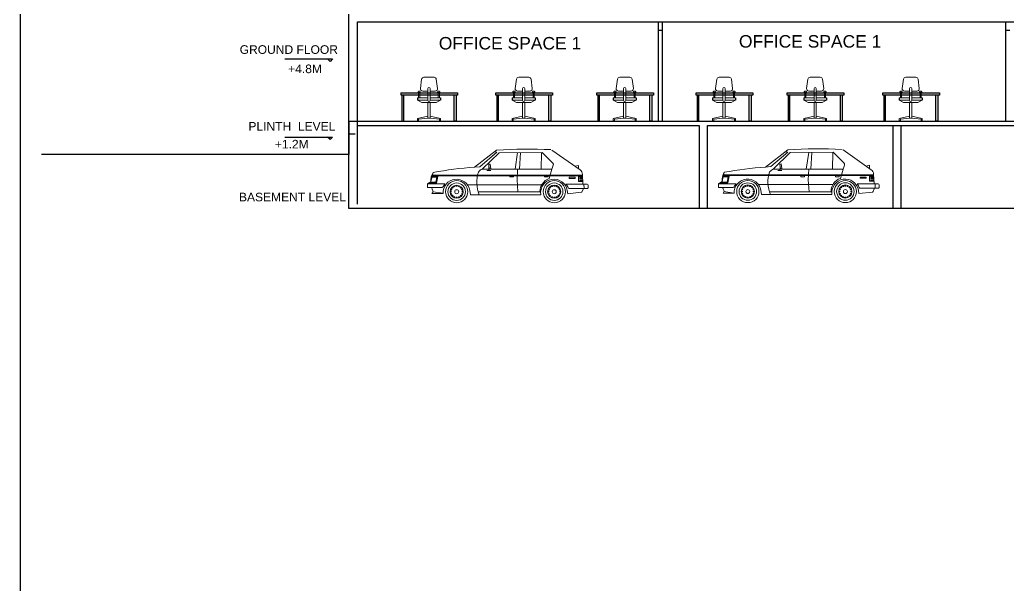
# Model space of a CAD drawing. Header units: millimetres. Extents: x 587797 to 2274247, y 1711 to 439204.
# Drawn here: x 850802 to 886559, y 264733 to 285198 of the extents above; entities that cross this region are included whole.
import ezdxf

# ---------------------------------------------------------------- set-up
doc = ezdxf.new("R2010")
doc.units = ezdxf.units.MM
doc.layers.add('finiture', color=7, linetype='Continuous', lineweight=20)
doc.styles.get("Standard").update_dxf_attribs({"font": 'arial.ttf'})

msp = doc.modelspace()

# ---------------------------------------------------------------- linework, layer by layer
for p, q in [((850802.154, 334727.085), (850828.337, 194738.007)), ((862704.517, 278522.571, 1025.827), (862704.517, 303872.571, 1025.827)), ((863015.96, 278522.571, 1025.827), (863015.96, 285122.571, 1025.827)), ((863015.96, 285122.571, 1025.827), (896635.96, 285122.571, 1025.827)), ((873904.468, 281522.571, 1025.827), (873904.468, 285122.571, 1025.827)), ((874054.468, 281522.571, 1025.827), (874054.468, 285122.571, 1025.827)), ((886468.205, 281522.571, 1025.827), (886468.205, 285122.571, 1025.827)), ((873904.468, 284822.571, 1025.827), (874054.468, 284822.571, 1025.827)), ((886468.205, 284822.571, 1025.827), (886618.205, 284822.571, 1025.827)), ((860388.636, 283779.867, 1025.827), (862118.136, 283779.867, 1025.827)), ((862029.753, 283689.391, 1025.827), (861937.136, 283779.867, 1025.827)), ((862118.136, 283779.867, 1025.827), (862029.753, 283689.391, 1025.827)), ((864589.96, 282555.093, 1025.827), (866639.648, 282555.093, 1025.827)), ((864597.43, 282473.338, 1025.827), (864597.43, 282555.093, 1025.827)), ((866639.648, 282555.093, 1025.827), (866639.648, 282473.338, 1025.827)), ((868018.144, 282555.093, 1025.827), (870067.832, 282555.093, 1025.827)), ((868025.614, 282473.338, 1025.827), (868025.614, 282555.093, 1025.827)), ((870067.832, 282555.093, 1025.827), (870067.832, 282473.338, 1025.827)), ((871673.018, 282555.093, 1025.827), (873722.707, 282555.093, 1025.827)), ((871680.488, 282473.338, 1025.827), (871680.488, 282555.093, 1025.827)), ((873722.707, 282555.093, 1025.827), (873722.707, 282473.338, 1025.827)), ((875265.496, 282555.093, 1025.827), (877315.185, 282555.093, 1025.827)), ((875272.966, 282473.338, 1025.827), (875272.966, 282555.093, 1025.827)), ((877315.185, 282555.093, 1025.827), (877315.185, 282473.338, 1025.827)), ((878560.108, 282555.093, 1025.827), (880609.796, 282555.093, 1025.827)), ((878567.578, 282473.338, 1025.827), (878567.578, 282555.093, 1025.827)), ((880609.796, 282555.093, 1025.827), (880609.796, 282473.338, 1025.827)), ((882017.973, 282555.093, 1025.827), (884067.661, 282555.093, 1025.827)), ((882025.443, 282473.338, 1025.827), (882025.443, 282555.093, 1025.827)), ((884067.661, 282555.093, 1025.827), (884067.661, 282473.338, 1025.827)), ((866639.648, 282473.338, 1025.827), (864597.43, 282473.338, 1025.827)), ((864627.757, 282473.338, 1025.827), (864627.757, 281522.571, 1025.827)), ((864693.742, 281522.571, 1025.827), (864693.742, 282473.338, 1025.827)), ((865190.274, 282367.098, 442.155), (865190.274, 282284.097, 442.155)), ((866020.276, 282367.098, 442.155), (866020.276, 282284.097, 442.155)), ((866516.808, 281522.571, 1025.827), (866516.808, 282473.338, 1025.827)), ((866582.793, 282473.338, 1025.827), (866582.793, 281522.571, 1025.827)), ((870067.832, 282473.338, 1025.827), (868025.614, 282473.338, 1025.827)), ((868055.941, 282473.338, 1025.827), (868055.941, 281522.571, 1025.827)), ((868121.926, 281522.571, 1025.827), (868121.926, 282473.338, 1025.827)), ((868618.459, 282367.098, 442.155), (868618.459, 282284.097, 442.155)), ((869448.46, 282367.098, 442.155), (869448.46, 282284.097, 442.155)), ((869944.992, 281522.571, 1025.827), (869944.992, 282473.338, 1025.827)), ((870010.977, 282473.338, 1025.827), (870010.977, 281522.571, 1025.827)), ((873722.707, 282473.338, 1025.827), (871680.488, 282473.338, 1025.827)), ((871710.816, 282473.338, 1025.827), (871710.816, 281522.571, 1025.827)), ((871776.801, 281522.571, 1025.827), (871776.801, 282473.338, 1025.827)), ((872273.333, 282367.098, 442.155), (872273.333, 282284.097, 442.155)), ((873103.334, 282367.098, 442.155), (873103.334, 282284.097, 442.155)), ((873599.866, 281522.571, 1025.827), (873599.866, 282473.338, 1025.827)), ((873665.852, 282473.338, 1025.827), (873665.852, 281522.571, 1025.827)), ((877315.185, 282473.338, 1025.827), (875272.966, 282473.338, 1025.827)), ((875303.294, 282473.338, 1025.827), (875303.294, 281522.571, 1025.827)), ((875369.279, 281522.571, 1025.827), (875369.279, 282473.338, 1025.827)), ((875865.811, 282367.098, 442.155), (875865.811, 282284.097, 442.155)), ((876695.812, 282367.098, 442.155), (876695.812, 282284.097, 442.155)), ((877192.344, 281522.571, 1025.827), (877192.344, 282473.338, 1025.827)), ((877258.33, 282473.338, 1025.827), (877258.33, 281522.571, 1025.827)), ((880609.796, 282473.338, 1025.827), (878567.578, 282473.338, 1025.827)), ((878597.905, 282473.338, 1025.827), (878597.905, 281522.571, 1025.827)), ((878663.89, 281522.571, 1025.827), (878663.89, 282473.338, 1025.827)), ((879160.422, 282367.098, 442.155), (879160.422, 282284.097, 442.155)), ((879990.423, 282367.098, 442.155), (879990.423, 282284.097, 442.155)), ((880486.956, 281522.571, 1025.827), (880486.956, 282473.338, 1025.827)), ((880552.941, 282473.338, 1025.827), (880552.941, 281522.571, 1025.827)), ((884067.661, 282473.338, 1025.827), (882025.443, 282473.338, 1025.827)), ((882055.77, 282473.338, 1025.827), (882055.77, 281522.571, 1025.827)), ((882121.755, 281522.571, 1025.827), (882121.755, 282473.338, 1025.827)), ((882618.288, 282367.098, 442.155), (882618.288, 282284.097, 442.155)), ((883448.289, 282367.098, 442.155), (883448.289, 282284.097, 442.155)), ((883944.821, 281522.571, 1025.827), (883944.821, 282473.338, 1025.827)), ((884010.806, 282473.338, 1025.827), (884010.806, 281522.571, 1025.827)), ((862704.517, 281522.571, 1025.827), (862704.517, 280322.571, 1025.827)), ((862704.517, 281522.571, 1025.827), (863015.96, 281522.571, 1025.827)), ((863015.96, 281522.571, 1025.827), (954555.96, 281522.571, 1025.827)), ((864627.757, 281522.571, 1025.827), (864627.757, 281522.571, 1025.827)), ((864627.757, 281522.571, 1025.827), (864693.742, 281522.571, 1025.827)), ((866582.793, 281522.571, 1025.827), (866516.808, 281522.571, 1025.827)), ((866582.793, 281522.571, 1025.827), (866582.793, 281522.571, 1025.827)), ((868055.941, 281522.571, 1025.827), (868055.941, 281522.571, 1025.827)), ((868055.941, 281522.571, 1025.827), (868121.926, 281522.571, 1025.827)), ((870010.977, 281522.571, 1025.827), (869944.992, 281522.571, 1025.827)), ((870010.977, 281522.571, 1025.827), (870010.977, 281522.571, 1025.827)), ((871710.816, 281522.571, 1025.827), (871710.816, 281522.571, 1025.827)), ((871710.816, 281522.571, 1025.827), (871776.801, 281522.571, 1025.827)), ((872064.412, 281522.571, 1025.827), (884761.867, 281522.571, 1025.827)), ((873665.852, 281522.571, 1025.827), (873599.866, 281522.571, 1025.827)), ((873665.852, 281522.571, 1025.827), (873665.852, 281522.571, 1025.827)), ((875303.294, 281522.571, 1025.827), (875303.294, 281522.571, 1025.827)), ((875303.294, 281522.571, 1025.827), (875369.279, 281522.571, 1025.827)), ((877258.33, 281522.571, 1025.827), (877192.344, 281522.571, 1025.827)), ((877258.33, 281522.571, 1025.827), (877258.33, 281522.571, 1025.827)), ((878597.905, 281522.571, 1025.827), (878597.905, 281522.571, 1025.827)), ((878597.905, 281522.571, 1025.827), (878663.89, 281522.571, 1025.827)), ((880552.941, 281522.571, 1025.827), (880486.956, 281522.571, 1025.827)), ((880552.941, 281522.571, 1025.827), (880552.941, 281522.571, 1025.827)), ((882055.77, 281522.571, 1025.827), (882055.77, 281522.571, 1025.827)), ((882055.77, 281522.571, 1025.827), (882121.755, 281522.571, 1025.827)), ((884010.806, 281522.571, 1025.827), (883944.821, 281522.571, 1025.827)), ((884010.806, 281522.571, 1025.827), (884010.806, 281522.571, 1025.827)), ((862704.517, 281072.571, 1025.827), (862934.517, 281072.571, 1025.827)), ((863015.96, 281372.571, 1025.827), (875384.062, 281372.571, 1025.827)), ((874415.96, 281372.571, 1025.827), (875384.062, 281372.571, 1025.827)), ((875384.062, 281372.571), (875384.062, 278372.571, 1025.827)), ((875684.062, 281372.571, 1025.827), (884761.867, 281372.571, 1025.827)), ((875684.062, 281372.571, 1025.827), (889384.062, 281372.571, 1025.827)), ((875684.062, 278372.571, 1025.827), (875684.062, 281372.571)), ((882384.062, 281372.571), (882384.062, 278372.571, 1025.827)), ((882684.062, 278372.571, 1025.827), (882684.062, 281372.571)), ((884761.867, 281372.571, 1025.827), (889384.062, 281372.571, 1025.827)), ((860388.636, 280951.197, 1025.827), (862118.136, 280951.197, 1025.827)), ((862029.753, 280860.722, 1025.827), (861937.136, 280951.197, 1025.827)), ((862118.136, 280951.197, 1025.827), (862029.753, 280860.722, 1025.827)), ((862704.517, 280322.571, 1025.827), (851591.835, 280322.571, 1025.827)), ((862704.517, 278372.571, 1025.827), (862704.517, 278522.571, 1025.827)), ((954785.96, 278372.571, 1025.827), (862704.517, 278372.571, 1025.827))]:
    msp.add_line(p, q)
at = {"layer": 'finiture', "linetype": 'Continuous'}
for p, q in [((865295.384, 282710.09, 442.155), (865339.741, 283042.09, 442.155)), ((865422.01, 283114.099, 442.155), (865788.541, 283114.099, 442.155)), ((865915.166, 282710.09, 442.155), (865870.81, 283042.09, 442.155)), ((868723.568, 282710.09, 442.155), (868767.925, 283042.09, 442.155)), ((868850.194, 283114.099, 442.155), (869216.725, 283114.099, 442.155)), ((869343.35, 282710.09, 442.155), (869298.994, 283042.09, 442.155)), ((872378.443, 282710.09, 442.155), (872422.799, 283042.09, 442.155)), ((872505.068, 283114.099, 442.155), (872871.599, 283114.099, 442.155)), ((872998.225, 282710.09, 442.155), (872953.868, 283042.09, 442.155)), ((875970.921, 282710.09, 442.155), (876015.277, 283042.09, 442.155)), ((876097.546, 283114.099, 442.155), (876464.077, 283114.099, 442.155)), ((876590.703, 282710.09, 442.155), (876546.346, 283042.09, 442.155)), ((879265.532, 282710.09, 442.155), (879309.888, 283042.09, 442.155)), ((879392.157, 283114.099, 442.155), (879758.688, 283114.099, 442.155)), ((879885.314, 282710.09, 442.155), (879840.957, 283042.09, 442.155)), ((882723.397, 282710.09, 442.155), (882767.754, 283042.09, 442.155)), ((882850.023, 283114.099, 442.155), (883216.554, 283114.099, 442.155)), ((883343.179, 282710.09, 442.155), (883298.823, 283042.09, 442.155)), ((865208.054, 282565.838, 442.155), (865270.531, 282565.838, 442.155)), ((865229.031, 282607.339, 442.155), (865270.531, 282607.339, 442.155)), ((865229.031, 282367.098, 442.155), (865229.031, 282565.838, 442.155)), ((865270.531, 282367.098, 442.155), (865270.531, 282565.838, 442.155)), ((865291.508, 282565.838, 442.155), (865270.531, 282565.838, 442.155)), ((865377.653, 282616.098, 442.155), (865563.775, 282616.098, 442.155)), ((865563.775, 282710.09, 442.155), (865563.775, 282284.097, 442.155)), ((865646.775, 282710.09, 442.155), (865646.775, 282284.097, 442.155)), ((865646.775, 282616.098, 442.155), (865832.897, 282616.098, 442.155)), ((865919.042, 282565.838, 442.155), (865940.019, 282565.838, 442.155)), ((865981.519, 282607.339, 442.155), (865940.019, 282607.339, 442.155)), ((866002.496, 282565.838, 442.155), (865940.019, 282565.838, 442.155)), ((865940.019, 282367.098, 442.155), (865940.019, 282565.838, 442.155)), ((865981.519, 282367.098, 442.155), (865981.519, 282565.838, 442.155)), ((868636.238, 282565.838, 442.155), (868698.715, 282565.838, 442.155)), ((868657.215, 282607.339, 442.155), (868698.715, 282607.339, 442.155)), ((868657.215, 282367.098, 442.155), (868657.215, 282565.838, 442.155)), ((868698.715, 282367.098, 442.155), (868698.715, 282565.838, 442.155)), ((868719.692, 282565.838, 442.155), (868698.715, 282565.838, 442.155)), ((868805.837, 282616.098, 442.155), (868991.959, 282616.098, 442.155)), ((868991.959, 282710.09, 442.155), (868991.959, 282284.097, 442.155)), ((869074.959, 282710.09, 442.155), (869074.959, 282284.097, 442.155)), ((869074.959, 282616.098, 442.155), (869261.081, 282616.098, 442.155)), ((869347.227, 282565.838, 442.155), (869368.203, 282565.838, 442.155)), ((869409.703, 282607.339, 442.155), (869368.203, 282607.339, 442.155)), ((869430.68, 282565.838, 442.155), (869368.203, 282565.838, 442.155)), ((869368.203, 282367.098, 442.155), (869368.203, 282565.838, 442.155)), ((869409.703, 282367.098, 442.155), (869409.703, 282565.838, 442.155)), ((872291.113, 282565.838, 442.155), (872353.589, 282565.838, 442.155)), ((872312.089, 282607.339, 442.155), (872353.589, 282607.339, 442.155)), ((872312.089, 282367.098, 442.155), (872312.089, 282565.838, 442.155)), ((872353.589, 282367.098, 442.155), (872353.589, 282565.838, 442.155)), ((872374.566, 282565.838, 442.155), (872353.589, 282565.838, 442.155)), ((872460.712, 282616.098, 442.155), (872646.833, 282616.098, 442.155)), ((872646.833, 282710.09, 442.155), (872646.833, 282284.097, 442.155)), ((872729.834, 282710.09, 442.155), (872729.834, 282284.097, 442.155)), ((872729.834, 282616.098, 442.155), (872915.955, 282616.098, 442.155)), ((873002.101, 282565.838, 442.155), (873023.078, 282565.838, 442.155)), ((873064.578, 282607.339, 442.155), (873023.078, 282607.339, 442.155)), ((873085.555, 282565.838, 442.155), (873023.078, 282565.838, 442.155)), ((873023.078, 282367.098, 442.155), (873023.078, 282565.838, 442.155)), ((873064.578, 282367.098, 442.155), (873064.578, 282565.838, 442.155)), ((875883.591, 282565.838, 442.155), (875946.067, 282565.838, 442.155)), ((875904.567, 282607.339, 442.155), (875946.067, 282607.339, 442.155)), ((875904.567, 282367.098, 442.155), (875904.567, 282565.838, 442.155)), ((875946.067, 282367.098, 442.155), (875946.067, 282565.838, 442.155)), ((875967.044, 282565.838, 442.155), (875946.067, 282565.838, 442.155)), ((876053.19, 282616.098, 442.155), (876239.312, 282616.098, 442.155)), ((876239.312, 282710.09, 442.155), (876239.312, 282284.097, 442.155)), ((876322.312, 282710.09, 442.155), (876322.312, 282284.097, 442.155)), ((876322.312, 282616.098, 442.155), (876508.433, 282616.098, 442.155)), ((876594.579, 282565.838, 442.155), (876615.556, 282565.838, 442.155)), ((876657.056, 282607.339, 442.155), (876615.556, 282607.339, 442.155)), ((876678.033, 282565.838, 442.155), (876615.556, 282565.838, 442.155)), ((876615.556, 282367.098, 442.155), (876615.556, 282565.838, 442.155)), ((876657.056, 282367.098, 442.155), (876657.056, 282565.838, 442.155)), ((879178.202, 282565.838, 442.155), (879240.679, 282565.838, 442.155)), ((879199.178, 282607.339, 442.155), (879240.679, 282607.339, 442.155)), ((879199.178, 282367.098, 442.155), (879199.178, 282565.838, 442.155)), ((879240.679, 282367.098, 442.155), (879240.679, 282565.838, 442.155)), ((879261.655, 282565.838, 442.155), (879240.679, 282565.838, 442.155)), ((879347.801, 282616.098, 442.155), (879533.923, 282616.098, 442.155)), ((879533.923, 282710.09, 442.155), (879533.923, 282284.097, 442.155)), ((879616.923, 282710.09, 442.155), (879616.923, 282284.097, 442.155)), ((879616.923, 282616.098, 442.155), (879803.045, 282616.098, 442.155)), ((879889.19, 282565.838, 442.155), (879910.167, 282565.838, 442.155)), ((879951.667, 282607.339, 442.155), (879910.167, 282607.339, 442.155)), ((879972.644, 282565.838, 442.155), (879910.167, 282565.838, 442.155)), ((879910.167, 282367.098, 442.155), (879910.167, 282565.838, 442.155)), ((879951.667, 282367.098, 442.155), (879951.667, 282565.838, 442.155)), ((882636.067, 282565.838, 442.155), (882698.544, 282565.838, 442.155)), ((882657.044, 282607.339, 442.155), (882698.544, 282607.339, 442.155)), ((882657.044, 282367.098, 442.155), (882657.044, 282565.838, 442.155)), ((882698.544, 282367.098, 442.155), (882698.544, 282565.838, 442.155)), ((882719.521, 282565.838, 442.155), (882698.544, 282565.838, 442.155)), ((882805.666, 282616.098, 442.155), (882991.788, 282616.098, 442.155)), ((882991.788, 282710.09, 442.155), (882991.788, 282284.097, 442.155)), ((883074.788, 282710.09, 442.155), (883074.788, 282284.097, 442.155)), ((883074.788, 282616.098, 442.155), (883260.91, 282616.098, 442.155)), ((883347.056, 282565.838, 442.155), (883368.032, 282565.838, 442.155)), ((883409.532, 282607.339, 442.155), (883368.032, 282607.339, 442.155)), ((883430.509, 282565.838, 442.155), (883368.032, 282565.838, 442.155)), ((883368.032, 282367.098, 442.155), (883368.032, 282565.838, 442.155)), ((883409.532, 282367.098, 442.155), (883409.532, 282565.838, 442.155)), ((865190.274, 282367.098, 442.155), (865563.775, 282367.098, 442.155)), ((865190.274, 282284.097, 442.155), (865346.693, 282201.666, 442.155)), ((865190.274, 282284.097, 442.155), (865563.775, 282284.097, 442.155)), ((865346.693, 282201.666, 442.155), (865605.275, 282201.666, 442.155)), ((865563.775, 282201.666, 442.155), (865563.775, 281631.77, 442.155)), ((865863.858, 282201.666, 442.155), (865605.275, 282201.666, 442.155)), ((865646.775, 282367.098, 442.155), (866020.276, 282367.098, 442.155)), ((865646.775, 282284.097, 442.155), (866020.276, 282284.097, 442.155)), ((865646.775, 282201.666, 442.155), (865646.775, 281631.77, 442.155)), ((866020.276, 282284.097, 442.155), (865863.858, 282201.666, 442.155)), ((868618.459, 282367.098, 442.155), (868991.959, 282367.098, 442.155)), ((868618.459, 282284.097, 442.155), (868774.877, 282201.666, 442.155)), ((868618.459, 282284.097, 442.155), (868991.959, 282284.097, 442.155)), ((868774.877, 282201.666, 442.155), (869033.459, 282201.666, 442.155)), ((868991.959, 282201.666, 442.155), (868991.959, 281631.77, 442.155)), ((869292.042, 282201.666, 442.155), (869033.459, 282201.666, 442.155)), ((869074.959, 282367.098, 442.155), (869448.46, 282367.098, 442.155)), ((869074.959, 282284.097, 442.155), (869448.46, 282284.097, 442.155)), ((869074.959, 282201.666, 442.155), (869074.959, 281631.77, 442.155)), ((869448.46, 282284.097, 442.155), (869292.042, 282201.666, 442.155)), ((872273.333, 282367.098, 442.155), (872646.833, 282367.098, 442.155)), ((872273.333, 282284.097, 442.155), (872429.751, 282201.666, 442.155)), ((872273.333, 282284.097, 442.155), (872646.833, 282284.097, 442.155)), ((872429.751, 282201.666, 442.155), (872688.334, 282201.666, 442.155)), ((872646.833, 282201.666, 442.155), (872646.833, 281631.77, 442.155)), ((872946.916, 282201.666, 442.155), (872688.334, 282201.666, 442.155)), ((872729.834, 282367.098, 442.155), (873103.334, 282367.098, 442.155)), ((872729.834, 282284.097, 442.155), (873103.334, 282284.097, 442.155)), ((872729.834, 282201.666, 442.155), (872729.834, 281631.77, 442.155)), ((873103.334, 282284.097, 442.155), (872946.916, 282201.666, 442.155)), ((875865.811, 282367.098, 442.155), (876239.312, 282367.098, 442.155)), ((875865.811, 282284.097, 442.155), (876022.229, 282201.666, 442.155)), ((875865.811, 282284.097, 442.155), (876239.312, 282284.097, 442.155)), ((876022.229, 282201.666, 442.155), (876280.812, 282201.666, 442.155)), ((876239.312, 282201.666, 442.155), (876239.312, 281631.77, 442.155)), ((876539.394, 282201.666, 442.155), (876280.812, 282201.666, 442.155)), ((876322.312, 282367.098, 442.155), (876695.812, 282367.098, 442.155)), ((876322.312, 282284.097, 442.155), (876695.812, 282284.097, 442.155)), ((876322.312, 282201.666, 442.155), (876322.312, 281631.77, 442.155)), ((876695.812, 282284.097, 442.155), (876539.394, 282201.666, 442.155)), ((879160.422, 282367.098, 442.155), (879533.923, 282367.098, 442.155)), ((879160.422, 282284.097, 442.155), (879316.84, 282201.666, 442.155)), ((879160.422, 282284.097, 442.155), (879533.923, 282284.097, 442.155)), ((879316.84, 282201.666, 442.155), (879575.423, 282201.666, 442.155)), ((879533.923, 282201.666, 442.155), (879533.923, 281631.77, 442.155)), ((879834.005, 282201.666, 442.155), (879575.423, 282201.666, 442.155)), ((879616.923, 282367.098, 442.155), (879990.423, 282367.098, 442.155)), ((879616.923, 282284.097, 442.155), (879990.423, 282284.097, 442.155)), ((879616.923, 282201.666, 442.155), (879616.923, 281631.77, 442.155)), ((879990.423, 282284.097, 442.155), (879834.005, 282201.666, 442.155)), ((882618.288, 282367.098, 442.155), (882991.788, 282367.098, 442.155)), ((882618.288, 282284.097, 442.155), (882774.706, 282201.666, 442.155)), ((882618.288, 282284.097, 442.155), (882991.788, 282284.097, 442.155)), ((882774.706, 282201.666, 442.155), (883033.288, 282201.666, 442.155)), ((882991.788, 282201.666, 442.155), (882991.788, 281631.77, 442.155)), ((883291.871, 282201.666, 442.155), (883033.288, 282201.666, 442.155)), ((883074.788, 282367.098, 442.155), (883448.289, 282367.098, 442.155)), ((883074.788, 282284.097, 442.155), (883448.289, 282284.097, 442.155)), ((883074.788, 282201.666, 442.155), (883074.788, 281631.77, 442.155)), ((883448.289, 282284.097, 442.155), (883291.871, 282201.666, 442.155)), ((865563.775, 281703.44, 442.155), (865190.274, 281625.255, 442.155)), ((865190.274, 281625.255, 442.155), (865190.274, 281537.096, 442.155)), ((865190.274, 281537.096, 442.155), (865228.227, 281537.096, 442.155)), ((865228.227, 281594.85, 442.155), (865563.775, 281631.77, 442.155)), ((865228.227, 281537.096, 442.155), (865228.227, 281594.85, 442.155)), ((865563.775, 281631.77, 442.155), (865646.775, 281631.77, 442.155)), ((865646.775, 281703.44, 442.155), (866020.276, 281625.255, 442.155)), ((865982.323, 281594.85, 442.155), (865646.775, 281631.77, 442.155)), ((865982.323, 281537.096, 442.155), (865982.323, 281594.85, 442.155)), ((865982.323, 281537.096, 442.155), (866020.276, 281537.096, 442.155)), ((866020.276, 281625.255, 442.155), (866020.276, 281537.096, 442.155)), ((868991.959, 281703.44, 442.155), (868618.459, 281625.255, 442.155)), ((868618.459, 281625.255, 442.155), (868618.459, 281537.096, 442.155)), ((868618.459, 281537.096, 442.155), (868656.411, 281537.096, 442.155)), ((868656.411, 281594.85, 442.155), (868991.959, 281631.77, 442.155)), ((868656.411, 281537.096, 442.155), (868656.411, 281594.85, 442.155)), ((868991.959, 281631.77, 442.155), (869074.959, 281631.77, 442.155)), ((869074.959, 281703.44, 442.155), (869448.46, 281625.255, 442.155)), ((869410.507, 281594.85, 442.155), (869074.959, 281631.77, 442.155)), ((869410.507, 281537.096, 442.155), (869410.507, 281594.85, 442.155)), ((869410.507, 281537.096, 442.155), (869448.46, 281537.096, 442.155)), ((869448.46, 281625.255, 442.155), (869448.46, 281537.096, 442.155)), ((872646.833, 281703.44, 442.155), (872273.333, 281625.255, 442.155)), ((872273.333, 281625.255, 442.155), (872273.333, 281537.096, 442.155)), ((872273.333, 281537.096, 442.155), (872311.285, 281537.096, 442.155)), ((872311.285, 281594.85, 442.155), (872646.833, 281631.77, 442.155)), ((872311.285, 281537.096, 442.155), (872311.285, 281594.85, 442.155)), ((872646.833, 281631.77, 442.155), (872729.834, 281631.77, 442.155)), ((872729.834, 281703.44, 442.155), (873103.334, 281625.255, 442.155)), ((873065.382, 281594.85, 442.155), (872729.834, 281631.77, 442.155)), ((873065.382, 281537.096, 442.155), (873065.382, 281594.85, 442.155)), ((873065.382, 281537.096, 442.155), (873103.334, 281537.096, 442.155)), ((873103.334, 281625.255, 442.155), (873103.334, 281537.096, 442.155)), ((876239.312, 281703.44, 442.155), (875865.811, 281625.255, 442.155)), ((875865.811, 281625.255, 442.155), (875865.811, 281537.096, 442.155)), ((875865.811, 281537.096, 442.155), (875903.763, 281537.096, 442.155)), ((875903.763, 281594.85, 442.155), (876239.312, 281631.77, 442.155)), ((875903.763, 281537.096, 442.155), (875903.763, 281594.85, 442.155)), ((876239.312, 281631.77, 442.155), (876322.312, 281631.77, 442.155)), ((876322.312, 281703.44, 442.155), (876695.812, 281625.255, 442.155)), ((876657.86, 281594.85, 442.155), (876322.312, 281631.77, 442.155)), ((876657.86, 281537.096, 442.155), (876657.86, 281594.85, 442.155)), ((876657.86, 281537.096, 442.155), (876695.812, 281537.096, 442.155)), ((876695.812, 281625.255, 442.155), (876695.812, 281537.096, 442.155)), ((879533.923, 281703.44, 442.155), (879160.422, 281625.255, 442.155)), ((879160.422, 281625.255, 442.155), (879160.422, 281537.096, 442.155)), ((879160.422, 281537.096, 442.155), (879198.375, 281537.096, 442.155)), ((879198.375, 281594.85, 442.155), (879533.923, 281631.77, 442.155)), ((879198.375, 281537.096, 442.155), (879198.375, 281594.85, 442.155)), ((879533.923, 281631.77, 442.155), (879616.923, 281631.77, 442.155)), ((879616.923, 281703.44, 442.155), (879990.423, 281625.255, 442.155)), ((879952.471, 281594.85, 442.155), (879616.923, 281631.77, 442.155)), ((879952.471, 281537.096, 442.155), (879952.471, 281594.85, 442.155)), ((879952.471, 281537.096, 442.155), (879990.423, 281537.096, 442.155)), ((879990.423, 281625.255, 442.155), (879990.423, 281537.096, 442.155)), ((882991.788, 281703.44, 442.155), (882618.288, 281625.255, 442.155)), ((882618.288, 281625.255, 442.155), (882618.288, 281537.096, 442.155)), ((882618.288, 281537.096, 442.155), (882656.24, 281537.096, 442.155)), ((882656.24, 281594.85, 442.155), (882991.788, 281631.77, 442.155)), ((882656.24, 281537.096, 442.155), (882656.24, 281594.85, 442.155)), ((882991.788, 281631.77, 442.155), (883074.788, 281631.77, 442.155)), ((883074.788, 281703.44, 442.155), (883448.289, 281625.255, 442.155)), ((883410.336, 281594.85, 442.155), (883074.788, 281631.77, 442.155)), ((883410.336, 281537.096, 442.155), (883410.336, 281594.85, 442.155)), ((883410.336, 281537.096, 442.155), (883448.289, 281537.096, 442.155)), ((883448.289, 281625.255, 442.155), (883448.289, 281537.096, 442.155))]:
    msp.add_line(p, q, dxfattribs=at)
at = {"layer": 'finiture'}
for p, q in [((868050.332, 280479.678, 1025.827), (867246.967, 279861.07, 1025.827)), ((867443.026, 279875.85, 1025.827), (868056.418, 280400.994, 1025.827)), ((868144.232, 280382.301, 1025.827), (867535.622, 279800.209, 1025.827)), ((868056.418, 280400.994, 1025.827), (867965.561, 280414.47, 1025.827)), ((869695.317, 280396.212, 1025.827), (868144.232, 280382.301, 1025.827)), ((868811.094, 280388.387, 1025.827), (868719.803, 279786.732, 1025.827)), ((868921.079, 280389.256, 1025.827), (868882.388, 279786.732, 1025.827)), ((869680.102, 280396.212, 1025.827), (869665.322, 279786.732, 1025.827)), ((870085.697, 280008.875, 1025.827), (869695.317, 280396.212, 1025.827)), ((871069.037, 279765.866, 1025.827), (870054.397, 280483.591, 1025.827)), ((878582.481, 280485.764, 1025.827), (877779.115, 279867.156, 1025.827)), ((877975.175, 279881.936, 1025.827), (878588.567, 280407.08, 1025.827)), ((878676.38, 280388.387, 1025.827), (878067.77, 279806.295, 1025.827)), ((878588.567, 280407.08, 1025.827), (878497.71, 280420.556, 1025.827)), ((880227.466, 280402.298, 1025.827), (878676.38, 280388.387, 1025.827)), ((879343.243, 280394.473, 1025.827), (879251.951, 279792.818, 1025.827)), ((879453.227, 280395.342, 1025.827), (879414.537, 279792.818, 1025.827)), ((880212.251, 280402.298, 1025.827), (880197.47, 279792.818, 1025.827)), ((880617.846, 280014.961, 1025.827), (880227.466, 280402.298, 1025.827)), ((881601.186, 279771.952, 1025.827), (880586.546, 280489.677, 1025.827)), ((878349.035, 279979.749, 1025.827), (878296.434, 279972.793, 1025.827)), ((878371.206, 279811.946, 1025.827), (878349.035, 279979.749, 1025.827)), ((865755.438, 279671.531, 1025.827), (865674.579, 279332.014, 1025.827)), ((867246.967, 279861.07, 1025.827), (867443.026, 279875.85, 1025.827)), ((867511.712, 279786.732, 1025.827), (870051.354, 279786.732, 1025.827)), ((867696.469, 279741.956, 1025.827), (867837.318, 279741.956, 1025.827)), ((867816.886, 279973.662, 1025.827), (867764.285, 279966.707, 1025.827)), ((867786.891, 279798.904, 1025.827), (867764.285, 279966.707, 1025.827)), ((867775.588, 279882.806, 1025.827), (867766.893, 279741.956, 1025.827)), ((867839.057, 279805.86, 1025.827), (867786.891, 279798.904, 1025.827)), ((867839.057, 279805.86, 1025.827), (867816.886, 279973.662, 1025.827)), ((868811.529, 279786.732, 1025.827), (868794.575, 279398.961, 1025.827)), ((870051.354, 279786.732, 1025.827), (869953.542, 279447.215, 1025.827)), ((870051.354, 279786.732, 1025.827), (870102.651, 279934.972, 1025.827)), ((870881.672, 279898.456, 1025.827), (871009.046, 279926.278, 1025.827)), ((871009.046, 279926.278, 1025.827), (871009.48, 279808.034, 1025.827)), ((871009.48, 279814.12, 1025.827), (871009.48, 279814.12, 1025.827)), ((876287.586, 279677.617, 1025.827), (876206.728, 279338.1, 1025.827)), ((877779.115, 279867.156, 1025.827), (877975.175, 279881.936, 1025.827)), ((878043.861, 279792.818, 1025.827), (880583.503, 279792.818, 1025.827)), ((878228.617, 279748.042, 1025.827), (878369.467, 279748.042, 1025.827)), ((878319.039, 279804.991, 1025.827), (878296.434, 279972.793, 1025.827)), ((878307.737, 279888.892, 1025.827), (878299.042, 279748.042, 1025.827)), ((878371.206, 279811.946, 1025.827), (878319.039, 279804.991, 1025.827)), ((879343.678, 279792.818, 1025.827), (879326.724, 279405.047, 1025.827)), ((880583.503, 279792.818, 1025.827), (880485.691, 279453.301, 1025.827)), ((880583.503, 279792.818, 1025.827), (880634.8, 279941.058, 1025.827)), ((881413.821, 279904.542, 1025.827), (881541.194, 279932.364, 1025.827)), ((881541.194, 279932.364, 1025.827), (881541.629, 279814.12, 1025.827)), ((881541.629, 279820.206, 1025.827), (881541.629, 279820.206, 1025.827)), ((865674.579, 279332.014, 1025.827), (865550.684, 279258.111, 1025.827)), ((865880.637, 279288.107, 1025.827), (865601.546, 279288.107, 1025.827)), ((865856.293, 279319.407, 1025.827), (865653.713, 279319.407, 1025.827)), ((865716.313, 279506.337, 1025.827), (865894.114, 279506.337, 1025.827)), ((865721.964, 279530.247, 1025.827), (865928.891, 279530.247, 1025.827)), ((865726.746, 279576.327, 1025.827), (871160.329, 279576.327, 1025.827)), ((865726.746, 279550.244, 1025.827), (871161.633, 279550.244, 1025.827)), ((865894.114, 279506.337, 1025.827), (865856.293, 279319.407, 1025.827)), ((865928.891, 279530.247, 1025.827), (865880.637, 279288.107, 1025.827)), ((868526.352, 279510.684, 1025.827), (868526.352, 279550.244, 1025.827)), ((868658.942, 279510.684, 1025.827), (868526.352, 279510.684, 1025.827)), ((868658.942, 279550.244, 1025.827), (868658.942, 279510.684, 1025.827)), ((868794.575, 279398.961, 1025.827), (868820.658, 278969.456, 1025.827)), ((869780.523, 279510.684, 1025.827), (869780.523, 279550.244, 1025.827)), ((869912.678, 279510.684, 1025.827), (869780.523, 279510.684, 1025.827)), ((869912.678, 279550.244, 1025.827), (869912.678, 279510.684, 1025.827)), ((870890.367, 279499.816, 1025.827), (870672.571, 279499.816, 1025.827)), ((870672.571, 279499.816, 1025.827), (870672.571, 279453.301, 1025.827)), ((870672.571, 279453.301, 1025.827), (870890.801, 279453.301, 1025.827)), ((870890.801, 279453.301, 1025.827), (870890.367, 279499.816, 1025.827)), ((871011.219, 279527.638, 1025.827), (871011.219, 279345.49, 1025.827)), ((871162.502, 279527.638, 1025.827), (871011.219, 279527.638, 1025.827)), ((871011.219, 279345.49, 1025.827), (871170.762, 279345.49, 1025.827)), ((871045.562, 279499.816, 1025.827), (871145.548, 279499.816, 1025.827)), ((871045.562, 279463.734, 1025.827), (871145.548, 279463.734, 1025.827)), ((871045.562, 279423.305, 1025.827), (871145.548, 279423.305, 1025.827)), ((871045.562, 279377.659, 1025.827), (871145.548, 279377.659, 1025.827)), ((871174.674, 279250.286, 1025.827), (871159.024, 279601.106, 1025.827)), ((876206.728, 279338.1, 1025.827), (876082.833, 279264.197, 1025.827)), ((876716.222, 279264.197, 1025.827), (876082.833, 279264.197, 1025.827)), ((876082.833, 279264.197, 1025.827), (876082.833, 279131.607, 1025.827)), ((876412.786, 279294.193, 1025.827), (876133.695, 279294.193, 1025.827)), ((876388.442, 279325.493, 1025.827), (876185.862, 279325.493, 1025.827)), ((876248.461, 279512.423, 1025.827), (876426.262, 279512.423, 1025.827)), ((876254.113, 279536.333, 1025.827), (876461.04, 279536.333, 1025.827)), ((876258.895, 279582.413, 1025.827), (881692.477, 279582.413, 1025.827)), ((876258.895, 279556.33, 1025.827), (881693.782, 279556.33, 1025.827)), ((876426.262, 279512.423, 1025.827), (876388.442, 279325.493, 1025.827)), ((876461.04, 279536.333, 1025.827), (876412.786, 279294.193, 1025.827)), ((879058.5, 279516.77, 1025.827), (879058.5, 279556.33, 1025.827)), ((879191.09, 279516.77, 1025.827), (879058.5, 279516.77, 1025.827)), ((879191.09, 279556.33, 1025.827), (879191.09, 279516.77, 1025.827)), ((879326.724, 279405.047, 1025.827), (879352.807, 278975.542, 1025.827)), ((880312.672, 279516.77, 1025.827), (880312.672, 279556.33, 1025.827)), ((880444.827, 279516.77, 1025.827), (880312.672, 279516.77, 1025.827)), ((880444.827, 279556.33, 1025.827), (880444.827, 279516.77, 1025.827)), ((881422.515, 279505.902, 1025.827), (881204.72, 279505.902, 1025.827)), ((881204.72, 279505.902, 1025.827), (881204.72, 279459.387, 1025.827)), ((881204.72, 279459.387, 1025.827), (881422.95, 279459.387, 1025.827)), ((881422.95, 279459.387, 1025.827), (881422.515, 279505.902, 1025.827)), ((881543.368, 279533.724, 1025.827), (881543.368, 279351.576, 1025.827)), ((881694.651, 279533.724, 1025.827), (881543.368, 279533.724, 1025.827)), ((881543.368, 279351.576, 1025.827), (881702.911, 279351.576, 1025.827)), ((881577.711, 279505.902, 1025.827), (881677.697, 279505.902, 1025.827)), ((881577.711, 279469.82, 1025.827), (881677.697, 279469.82, 1025.827)), ((881577.711, 279429.391, 1025.827), (881677.697, 279429.391, 1025.827)), ((881577.711, 279383.746, 1025.827), (881677.697, 279383.746, 1025.827)), ((881706.823, 279256.372, 1025.827), (881691.173, 279607.192, 1025.827)), ((866184.073, 279258.111, 1025.827), (865550.684, 279258.111, 1025.827)), ((865550.684, 279258.111, 1025.827), (865550.684, 279125.521, 1025.827)), ((865550.684, 279125.521, 1025.827), (866078.436, 279125.521, 1025.827)), ((865727.615, 279125.521, 1025.827), (865703.271, 279080.31, 1025.827)), ((865703.271, 279080.31, 1025.827), (865750.656, 278989.453, 1025.827)), ((865750.656, 278989.453, 1025.827), (865712.835, 278909.899, 1025.827)), ((865712.835, 278909.899, 1025.827), (866114.517, 278909.899, 1025.827)), ((866114.083, 278919.463, 1025.827), (865743.265, 278973.803, 1025.827)), ((866369.264, 278989.019, 1025.827), (866409.259, 278989.019, 1025.827)), ((866369.264, 278959.023, 1025.827), (866409.259, 278959.023, 1025.827)), ((866381.436, 279051.184, 1025.827), (866418.388, 279035.968, 1025.827)), ((866381.436, 278896.858, 1025.827), (866418.388, 278912.073, 1025.827)), ((866393.174, 279079.006, 1025.827), (866430.125, 279063.791, 1025.827)), ((866409.259, 278959.023, 1025.827), (866409.259, 278989.019, 1025.827)), ((866418.388, 279035.968, 1025.827), (866430.125, 279063.791, 1025.827)), ((866430.125, 278884.251, 1025.827), (866418.388, 278912.073, 1025.827)), ((866428.386, 279132.042, 1025.827), (866456.643, 279103.785, 1025.827)), ((866449.688, 279153.343, 1025.827), (866477.945, 279125.086, 1025.827)), ((866456.643, 279103.785, 1025.827), (866477.945, 279125.086, 1025.827)), ((866502.289, 279188.556, 1025.827), (866517.504, 279151.604, 1025.827)), ((866517.504, 279151.604, 1025.827), (866545.326, 279162.907, 1025.827)), ((866530.111, 279199.858, 1025.827), (866545.326, 279162.907, 1025.827)), ((866592.276, 279212.465, 1025.827), (866592.276, 279172.471, 1025.827)), ((866592.276, 279172.471, 1025.827), (866622.707, 279172.471, 1025.827)), ((866622.707, 279212.465, 1025.827), (866622.707, 279172.471, 1025.827)), ((866684.872, 279199.858, 1025.827), (866669.222, 279162.907, 1025.827)), ((866669.222, 279162.907, 1025.827), (866697.479, 279151.604, 1025.827)), ((866712.694, 279188.556, 1025.827), (866697.479, 279151.604, 1025.827)), ((866765.295, 279153.343, 1025.827), (866737.038, 279125.086, 1025.827)), ((866737.038, 279125.086, 1025.827), (866758.34, 279103.785, 1025.827)), ((866786.597, 279132.042, 1025.827), (866758.34, 279103.785, 1025.827)), ((866821.809, 279079.006, 1025.827), (866784.858, 279063.791, 1025.827)), ((866784.858, 279063.791, 1025.827), (866796.595, 279035.968, 1025.827)), ((866796.595, 278912.073, 1025.827), (866784.858, 278884.251, 1025.827)), ((866833.547, 279051.184, 1025.827), (866796.595, 279035.968, 1025.827)), ((866833.547, 278896.858, 1025.827), (866796.595, 278912.073, 1025.827)), ((866845.719, 278989.019, 1025.827), (866805.724, 278989.019, 1025.827)), ((866805.724, 278989.019, 1025.827), (866805.724, 278959.023, 1025.827)), ((866845.719, 278959.023, 1025.827), (866805.724, 278959.023, 1025.827)), ((866989.177, 279228.55, 1025.827), (869683.145, 279228.55, 1025.827)), ((867104.378, 278866.862, 1025.827), (867078.295, 279020.318, 1025.827)), ((867386.512, 278969.456, 1025.827), (869618.807, 278969.456, 1025.827)), ((869898.332, 278989.019, 1025.827), (869938.327, 278989.019, 1025.827)), ((869898.332, 278959.023, 1025.827), (869938.327, 278959.023, 1025.827)), ((869910.505, 279051.184, 1025.827), (869947.456, 279035.968, 1025.827)), ((869910.505, 278896.858, 1025.827), (869947.456, 278912.073, 1025.827)), ((869922.242, 279079.006, 1025.827), (869959.193, 279063.791, 1025.827)), ((869938.327, 278959.023, 1025.827), (869938.327, 278989.019, 1025.827)), ((869947.456, 279035.968, 1025.827), (869959.193, 279063.791, 1025.827)), ((869959.193, 278884.251, 1025.827), (869947.456, 278912.073, 1025.827)), ((869957.454, 279132.042, 1025.827), (869985.711, 279103.785, 1025.827)), ((869978.756, 279153.343, 1025.827), (870007.013, 279125.086, 1025.827)), ((869985.711, 279103.785, 1025.827), (870007.013, 279125.086, 1025.827)), ((870031.357, 279188.556, 1025.827), (870046.572, 279151.604, 1025.827)), ((870046.572, 279151.604, 1025.827), (870074.829, 279162.907, 1025.827)), ((870059.179, 279199.858, 1025.827), (870074.829, 279162.907, 1025.827)), ((870121.344, 279212.465, 1025.827), (870121.344, 279172.471, 1025.827)), ((870121.344, 279172.471, 1025.827), (870151.775, 279172.471, 1025.827)), ((870151.775, 279212.465, 1025.827), (870151.775, 279172.471, 1025.827)), ((870213.94, 279199.858, 1025.827), (870198.725, 279162.907, 1025.827)), ((870198.725, 279162.907, 1025.827), (870226.547, 279151.604, 1025.827)), ((870241.762, 279188.556, 1025.827), (870226.547, 279151.604, 1025.827)), ((870294.364, 279153.343, 1025.827), (870266.107, 279125.086, 1025.827)), ((870266.107, 279125.086, 1025.827), (870287.408, 279103.785, 1025.827)), ((870316.1, 279132.042, 1025.827), (870287.408, 279103.785, 1025.827)), ((870350.877, 279079.006, 1025.827), (870313.926, 279063.791, 1025.827)), ((870313.926, 279063.791, 1025.827), (870325.663, 279035.968, 1025.827)), ((870325.663, 278912.073, 1025.827), (870313.926, 278884.251, 1025.827)), ((870362.615, 279051.184, 1025.827), (870325.663, 279035.968, 1025.827)), ((870362.615, 278896.858, 1025.827), (870325.663, 278912.073, 1025.827)), ((870334.793, 278989.019, 1025.827), (870334.793, 278959.023, 1025.827)), ((870375.222, 278989.019, 1025.827), (870334.793, 278989.019, 1025.827)), ((870375.222, 278959.023, 1025.827), (870334.793, 278959.023, 1025.827)), ((870560.848, 279250.286, 1025.827), (871323.784, 279250.286, 1025.827)), ((870627.795, 278901.205, 1025.827), (870607.363, 279020.318, 1025.827)), ((870627.795, 278901.205, 1025.827), (871115.552, 278953.806, 1025.827)), ((870673.441, 279093.786, 1025.827), (871325.523, 279093.786, 1025.827)), ((871145.113, 278976.846, 1025.827), (871179.891, 279068.138, 1025.827)), ((871182.065, 279082.484, 1025.827), (871181.63, 279093.786, 1025.827)), ((871218.147, 279093.786, 1025.827), (871211.191, 279250.286, 1025.827)), ((871361.17, 279129.868, 1025.827), (871359.431, 279215.074, 1025.827)), ((876082.833, 279131.607, 1025.827), (876610.584, 279131.607, 1025.827)), ((876259.764, 279131.607, 1025.827), (876235.42, 279086.396, 1025.827)), ((876235.42, 279086.396, 1025.827), (876282.804, 278995.539, 1025.827)), ((876282.804, 278995.539, 1025.827), (876244.984, 278915.985, 1025.827)), ((876244.984, 278915.985, 1025.827), (876646.666, 278915.985, 1025.827)), ((876646.231, 278925.549, 1025.827), (876275.414, 278979.889, 1025.827)), ((876901.413, 278995.105, 1025.827), (876941.407, 278995.105, 1025.827)), ((876901.413, 278965.109, 1025.827), (876941.407, 278965.109, 1025.827)), ((876913.585, 279057.27, 1025.827), (876950.536, 279042.055, 1025.827)), ((876913.585, 278902.944, 1025.827), (876950.536, 278918.159, 1025.827)), ((876925.323, 279085.092, 1025.827), (876962.274, 279069.877, 1025.827)), ((876941.407, 278965.109, 1025.827), (876941.407, 278995.105, 1025.827)), ((876950.536, 279042.055, 1025.827), (876962.274, 279069.877, 1025.827)), ((876962.274, 278890.337, 1025.827), (876950.536, 278918.159, 1025.827)), ((876960.535, 279138.128, 1025.827), (876988.792, 279109.871, 1025.827)), ((876981.836, 279159.429, 1025.827), (877010.093, 279131.172, 1025.827)), ((876988.792, 279109.871, 1025.827), (877010.093, 279131.172, 1025.827)), ((877034.438, 279194.642, 1025.827), (877049.653, 279157.69, 1025.827)), ((877049.653, 279157.69, 1025.827), (877077.475, 279168.993, 1025.827)), ((877062.26, 279205.945, 1025.827), (877077.475, 279168.993, 1025.827)), ((877124.425, 279218.551, 1025.827), (877124.425, 279178.557, 1025.827)), ((877124.425, 279178.557, 1025.827), (877154.856, 279178.557, 1025.827)), ((877154.856, 279218.551, 1025.827), (877154.856, 279178.557, 1025.827)), ((877217.021, 279205.945, 1025.827), (877201.371, 279168.993, 1025.827)), ((877201.371, 279168.993, 1025.827), (877229.628, 279157.69, 1025.827)), ((877244.843, 279194.642, 1025.827), (877229.628, 279157.69, 1025.827)), ((877297.444, 279159.429, 1025.827), (877269.187, 279131.172, 1025.827)), ((877269.187, 279131.172, 1025.827), (877290.489, 279109.871, 1025.827)), ((877318.745, 279138.128, 1025.827), (877290.489, 279109.871, 1025.827)), ((877353.958, 279085.092, 1025.827), (877317.007, 279069.877, 1025.827)), ((877317.007, 279069.877, 1025.827), (877328.744, 279042.055, 1025.827)), ((877328.744, 278918.159, 1025.827), (877317.007, 278890.337, 1025.827)), ((877365.695, 279057.27, 1025.827), (877328.744, 279042.055, 1025.827)), ((877365.695, 278902.944, 1025.827), (877328.744, 278918.159, 1025.827)), ((877377.868, 278995.105, 1025.827), (877337.873, 278995.105, 1025.827)), ((877337.873, 278995.105, 1025.827), (877337.873, 278965.109, 1025.827)), ((877377.868, 278965.109, 1025.827), (877337.873, 278965.109, 1025.827)), ((877521.326, 279234.636, 1025.827), (880215.294, 279234.636, 1025.827)), ((877636.527, 278872.948, 1025.827), (877610.444, 279026.405, 1025.827)), ((877918.661, 278975.542, 1025.827), (880150.955, 278975.542, 1025.827)), ((880430.481, 278995.105, 1025.827), (880470.476, 278995.105, 1025.827)), ((880430.481, 278965.109, 1025.827), (880470.476, 278965.109, 1025.827)), ((880442.653, 279057.27, 1025.827), (880479.605, 279042.055, 1025.827)), ((880442.653, 278902.944, 1025.827), (880479.605, 278918.159, 1025.827)), ((880454.391, 279085.092, 1025.827), (880491.342, 279069.877, 1025.827)), ((880470.476, 278965.109, 1025.827), (880470.476, 278995.105, 1025.827)), ((880479.605, 279042.055, 1025.827), (880491.342, 279069.877, 1025.827)), ((880491.342, 278890.337, 1025.827), (880479.605, 278918.159, 1025.827)), ((880489.603, 279138.128, 1025.827), (880517.86, 279109.871, 1025.827)), ((880510.905, 279159.429, 1025.827), (880539.162, 279131.172, 1025.827)), ((880517.86, 279109.871, 1025.827), (880539.162, 279131.172, 1025.827)), ((880563.506, 279194.642, 1025.827), (880578.721, 279157.69, 1025.827)), ((880578.721, 279157.69, 1025.827), (880606.978, 279168.993, 1025.827)), ((880591.328, 279205.945, 1025.827), (880606.978, 279168.993, 1025.827)), ((880653.493, 279218.551, 1025.827), (880653.493, 279178.557, 1025.827)), ((880653.493, 279178.557, 1025.827), (880683.924, 279178.557, 1025.827)), ((880683.924, 279218.551, 1025.827), (880683.924, 279178.557, 1025.827)), ((880746.089, 279205.945, 1025.827), (880730.874, 279168.993, 1025.827)), ((880730.874, 279168.993, 1025.827), (880758.696, 279157.69, 1025.827)), ((880773.911, 279194.642, 1025.827), (880758.696, 279157.69, 1025.827)), ((880826.512, 279159.429, 1025.827), (880798.255, 279131.172, 1025.827)), ((880798.255, 279131.172, 1025.827), (880819.557, 279109.871, 1025.827)), ((880848.248, 279138.128, 1025.827), (880819.557, 279109.871, 1025.827)), ((880883.026, 279085.092, 1025.827), (880846.075, 279069.877, 1025.827)), ((880846.075, 279069.877, 1025.827), (880857.812, 279042.055, 1025.827)), ((880857.812, 278918.159, 1025.827), (880846.075, 278890.337, 1025.827)), ((880894.764, 279057.27, 1025.827), (880857.812, 279042.055, 1025.827)), ((880894.764, 278902.944, 1025.827), (880857.812, 278918.159, 1025.827)), ((880866.941, 278995.105, 1025.827), (880866.941, 278965.109, 1025.827)), ((880907.371, 278995.105, 1025.827), (880866.941, 278995.105, 1025.827)), ((880907.371, 278965.109, 1025.827), (880866.941, 278965.109, 1025.827)), ((881092.997, 279256.372, 1025.827), (881855.933, 279256.372, 1025.827)), ((881159.944, 278907.291, 1025.827), (881139.512, 279026.405, 1025.827)), ((881159.944, 278907.291, 1025.827), (881647.701, 278959.892, 1025.827)), ((881205.589, 279099.872, 1025.827), (881857.671, 279099.872, 1025.827)), ((881677.262, 278982.932, 1025.827), (881712.04, 279074.224, 1025.827)), ((881714.213, 279088.57, 1025.827), (881713.779, 279099.872, 1025.827)), ((881750.295, 279099.872, 1025.827), (881743.34, 279256.372, 1025.827)), ((881893.319, 279135.954, 1025.827), (881891.58, 279221.16, 1025.827)), ((866393.174, 278868.601, 1025.827), (866430.125, 278884.251, 1025.827)), ((866428.386, 278815.999, 1025.827), (866456.643, 278844.256, 1025.827)), ((866449.688, 278794.698, 1025.827), (866477.945, 278822.955, 1025.827)), ((866477.945, 278822.955, 1025.827), (866456.643, 278844.256, 1025.827)), ((866502.289, 278759.486, 1025.827), (866517.504, 278796.437, 1025.827)), ((866545.326, 278785.134, 1025.827), (866517.504, 278796.437, 1025.827)), ((866530.111, 278748.183, 1025.827), (866545.326, 278785.134, 1025.827)), ((866592.276, 278735.576, 1025.827), (866592.276, 278775.57, 1025.827)), ((866622.707, 278775.57, 1025.827), (866592.276, 278775.57, 1025.827)), ((866622.707, 278735.576, 1025.827), (866622.707, 278775.57, 1025.827)), ((866697.479, 278796.437, 1025.827), (866669.222, 278785.134, 1025.827)), ((866684.872, 278748.183, 1025.827), (866669.222, 278785.134, 1025.827)), ((866712.694, 278759.486, 1025.827), (866697.479, 278796.437, 1025.827)), ((866758.34, 278844.256, 1025.827), (866737.038, 278822.955, 1025.827)), ((866765.295, 278794.698, 1025.827), (866737.038, 278822.955, 1025.827)), ((866786.597, 278815.999, 1025.827), (866758.34, 278844.256, 1025.827)), ((866821.809, 278868.601, 1025.827), (866784.858, 278884.251, 1025.827)), ((867104.378, 278866.862, 1025.827), (869647.933, 278866.862, 1025.827)), ((869922.242, 278868.601, 1025.827), (869959.193, 278884.251, 1025.827)), ((869957.454, 278815.999, 1025.827), (869985.711, 278844.256, 1025.827)), ((869978.756, 278794.698, 1025.827), (870007.013, 278822.955, 1025.827)), ((870007.013, 278822.955, 1025.827), (869985.711, 278844.256, 1025.827)), ((870031.357, 278759.486, 1025.827), (870046.572, 278796.437, 1025.827)), ((870074.829, 278785.134, 1025.827), (870046.572, 278796.437, 1025.827)), ((870059.179, 278748.183, 1025.827), (870074.829, 278785.134, 1025.827)), ((870151.775, 278775.57, 1025.827), (870121.344, 278775.57, 1025.827)), ((870121.344, 278735.576, 1025.827), (870121.344, 278775.57, 1025.827)), ((870151.775, 278735.576, 1025.827), (870151.775, 278775.57, 1025.827)), ((870226.547, 278796.437, 1025.827), (870198.725, 278785.134, 1025.827)), ((870213.94, 278748.183, 1025.827), (870198.725, 278785.134, 1025.827)), ((870241.762, 278759.486, 1025.827), (870226.547, 278796.437, 1025.827)), ((870287.408, 278844.256, 1025.827), (870266.107, 278822.955, 1025.827)), ((870294.364, 278794.698, 1025.827), (870266.107, 278822.955, 1025.827)), ((870316.1, 278815.999, 1025.827), (870287.408, 278844.256, 1025.827)), ((870350.877, 278868.601, 1025.827), (870313.926, 278884.251, 1025.827)), ((876925.323, 278874.687, 1025.827), (876962.274, 278890.337, 1025.827)), ((876960.535, 278822.086, 1025.827), (876988.792, 278850.342, 1025.827)), ((876981.836, 278800.784, 1025.827), (877010.093, 278829.041, 1025.827)), ((877010.093, 278829.041, 1025.827), (876988.792, 278850.342, 1025.827)), ((877034.438, 278765.572, 1025.827), (877049.653, 278802.523, 1025.827)), ((877077.475, 278791.22, 1025.827), (877049.653, 278802.523, 1025.827)), ((877062.26, 278754.269, 1025.827), (877077.475, 278791.22, 1025.827)), ((877124.425, 278741.662, 1025.827), (877124.425, 278781.656, 1025.827)), ((877154.856, 278781.656, 1025.827), (877124.425, 278781.656, 1025.827)), ((877154.856, 278741.662, 1025.827), (877154.856, 278781.656, 1025.827)), ((877229.628, 278802.523, 1025.827), (877201.371, 278791.22, 1025.827)), ((877217.021, 278754.269, 1025.827), (877201.371, 278791.22, 1025.827)), ((877244.843, 278765.572, 1025.827), (877229.628, 278802.523, 1025.827)), ((877290.489, 278850.342, 1025.827), (877269.187, 278829.041, 1025.827)), ((877297.444, 278800.784, 1025.827), (877269.187, 278829.041, 1025.827)), ((877318.745, 278822.086, 1025.827), (877290.489, 278850.342, 1025.827)), ((877353.958, 278874.687, 1025.827), (877317.007, 278890.337, 1025.827)), ((877636.527, 278872.948, 1025.827), (880180.082, 278872.948, 1025.827)), ((880454.391, 278874.687, 1025.827), (880491.342, 278890.337, 1025.827)), ((880489.603, 278822.086, 1025.827), (880517.86, 278850.342, 1025.827)), ((880510.905, 278800.784, 1025.827), (880539.162, 278829.041, 1025.827)), ((880539.162, 278829.041, 1025.827), (880517.86, 278850.342, 1025.827)), ((880563.506, 278765.572, 1025.827), (880578.721, 278802.523, 1025.827)), ((880606.978, 278791.22, 1025.827), (880578.721, 278802.523, 1025.827)), ((880591.328, 278754.269, 1025.827), (880606.978, 278791.22, 1025.827)), ((880683.924, 278781.656, 1025.827), (880653.493, 278781.656, 1025.827)), ((880653.493, 278741.662, 1025.827), (880653.493, 278781.656, 1025.827)), ((880683.924, 278741.662, 1025.827), (880683.924, 278781.656, 1025.827)), ((880758.696, 278802.523, 1025.827), (880730.874, 278791.22, 1025.827)), ((880746.089, 278754.269, 1025.827), (880730.874, 278791.22, 1025.827)), ((880773.911, 278765.572, 1025.827), (880758.696, 278802.523, 1025.827)), ((880819.557, 278850.342, 1025.827), (880798.255, 278829.041, 1025.827)), ((880826.512, 278800.784, 1025.827), (880798.255, 278829.041, 1025.827)), ((880848.248, 278822.086, 1025.827), (880819.557, 278850.342, 1025.827)), ((880883.026, 278874.687, 1025.827), (880846.075, 278890.337, 1025.827))]:
    msp.add_line(p, q, dxfattribs=at)
for centre, radius in [((866607.492, 278973.803, 1025.827), 401.683), ((866607.492, 278973.803, 1025.827), 316.042), ((870136.56, 278973.803, 1025.827), 401.683), ((870136.56, 278973.803, 1025.827), 316.477), ((877139.64, 278979.889, 1025.827), 401.683), ((877139.64, 278979.889, 1025.827), 316.042), ((880668.708, 278979.889, 1025.827), 401.683), ((880668.708, 278979.889, 1025.827), 316.477), ((866607.492, 278973.803, 1025.827), 238.227), ((866607.492, 278973.803, 1025.827), 71.729), ((870136.56, 278973.803, 1025.827), 238.662), ((870136.56, 278973.803, 1025.827), 238.662), ((870136.56, 278973.803, 1025.827), 71.729), ((877139.64, 278979.889, 1025.827), 238.227), ((877139.64, 278979.889, 1025.827), 71.729), ((880668.708, 278979.889, 1025.827), 238.662), ((880668.708, 278979.889, 1025.827), 238.662), ((880668.708, 278979.889, 1025.827), 71.729)]:
    msp.add_circle(centre, radius, dxfattribs=at)
at = {"layer": 'finiture', "linetype": 'Continuous'}
for centre, radius, start, end in [((865422.01, 283031.099, 442.155), 83, 90, 172.3901404), ((865788.541, 283031.099, 442.155), 83, 7.6098596, 90), ((868850.194, 283031.099, 442.155), 83, 90, 172.3901404), ((869216.725, 283031.099, 442.155), 83, 7.6098596, 90), ((872505.068, 283031.099, 442.155), 83, 90, 172.3901404), ((872871.599, 283031.099, 442.155), 83, 7.6098596, 90), ((876097.546, 283031.099, 442.155), 83, 90, 172.3901404), ((876464.077, 283031.099, 442.155), 83, 7.6098596, 90), ((879392.157, 283031.099, 442.155), 83, 90, 172.3901404), ((879758.688, 283031.099, 442.155), 83, 7.6098596, 90), ((882850.023, 283031.099, 442.155), 83, 90, 172.3901404), ((883216.554, 283031.099, 442.155), 83, 7.6098596, 90), ((865377.653, 282699.098, 442.155), 83, 172.3901404, 270), ((865605.275, 282710.09, 442.155), 41.5, 0, 180), ((865832.897, 282699.098, 442.155), 83, 270, 7.6098596), ((868805.837, 282699.098, 442.155), 83, 172.3901404, 270), ((869033.459, 282710.09, 442.155), 41.5, 0, 180), ((869261.081, 282699.098, 442.155), 83, 270, 7.6098596), ((872460.712, 282699.098, 442.155), 83, 172.3901404, 270), ((872688.334, 282710.09, 442.155), 41.5, 0, 180), ((872915.955, 282699.098, 442.155), 83, 270, 7.6098596), ((876053.19, 282699.098, 442.155), 83, 172.3901404, 270), ((876280.812, 282710.09, 442.155), 41.5, 0, 180), ((876508.433, 282699.098, 442.155), 83, 270, 7.6098596), ((879347.801, 282699.098, 442.155), 83, 172.3901404, 270), ((879575.423, 282710.09, 442.155), 41.5, 0, 180), ((879803.045, 282699.098, 442.155), 83, 270, 7.6098596), ((882805.666, 282699.098, 442.155), 83, 172.3901404, 270), ((883033.288, 282710.09, 442.155), 41.5, 0, 180), ((883260.91, 282699.098, 442.155), 83, 270, 7.6098596), ((865605.275, 282284.097, 442.155), 41.5, 180, 0), ((869033.459, 282284.097, 442.155), 41.5, 180, 0), ((872688.334, 282284.097, 442.155), 41.5, 180, 0), ((876280.812, 282284.097, 442.155), 41.5, 180, 0), ((879575.423, 282284.097, 442.155), 41.5, 180, 0), ((883033.288, 282284.097, 442.155), 41.5, 180, 0)]:
    msp.add_arc(centre, radius, start, end, dxfattribs=at)
at = {"layer": 'finiture'}
for centre, radius, start, end in [((869169.527, 264728.96, 1025.827), 15790.431, 86.923409, 94.064423), ((879701.676, 264735.047, 1025.827), 15790.431, 86.923409, 94.064423), ((870035.635, 279958.494, 1025.827), 71.024, 340.659607, 45.181866), ((880567.784, 279964.58, 1025.827), 71.024, 340.659607, 45.181866), ((866236.665, 279377.537, 1025.827), 563.926, 148.578156, 184.630249), ((868034.332, 267701.692, 1025.827), 12184.844, 93.704948, 100.779335), ((868548.331, 279317.836, 1025.827), 1213.112, 162.51123, 201.823593), ((867752.188, 279387.583, 1025.827), 466.006, 117.692719, 140.754425), ((870948.641, 279593.154, 1025.827), 210.534, 2.16463, 55.119839), ((876768.814, 279383.623, 1025.827), 563.926, 148.578156, 184.630249), ((878566.481, 267707.778, 1025.827), 12184.844, 93.704948, 100.779335), ((879080.48, 279323.922, 1025.827), 1213.112, 162.51123, 201.823593), ((878284.337, 279393.669, 1025.827), 466.006, 117.692719, 140.754425), ((881480.79, 279599.24, 1025.827), 210.534, 2.16463, 55.119839), ((866599.452, 278938.526, 1025.827), 485.778, 9.693307, 183.378372), ((870102.286, 278986.856, 1025.827), 483.793, 107.905869, 182.061096), ((870128.419, 278938.768, 1025.827), 485.837, 9.663206, 188.511276), ((877062.33, 278957.341, 1025.827), 462.549, 138.440201, 155.107117), ((877131.6, 278944.612, 1025.827), 485.778, 9.693307, 183.378372), ((880634.435, 278992.942, 1025.827), 483.793, 107.905869, 182.061096), ((880660.568, 278944.854, 1025.827), 485.837, 9.663206, 188.511276), ((866078.245, 279161.362, 1025.827), 35.841, 270.304718, 334.537354), ((866530.182, 278951.255, 1025.827), 462.549, 138.440201, 155.107117), ((870184.63, 278936.173, 1025.827), 490.109, 21.574547, 39.859261), ((870673.194, 279128.873, 1025.827), 35.088, 200.837372, 270.402069), ((871110.861, 278990.309, 1025.827), 36.803, 277.323486, 338.542725), ((871142.906, 279081.079, 1025.827), 39.184, 340.714569, 2.054153), ((871323.044, 279213.887, 1025.827), 36.406, 1.867292, 88.835602), ((871326.266, 279128.702, 1025.827), 34.923, 268.780579, 1.914377), ((876610.394, 279167.448, 1025.827), 35.841, 270.304718, 334.537354), ((880716.778, 278942.259, 1025.827), 490.109, 21.574547, 39.859261), ((881205.343, 279134.959, 1025.827), 35.088, 200.837372, 270.402069), ((881643.01, 278996.395, 1025.827), 36.803, 277.323486, 338.542725), ((881675.055, 279087.165, 1025.827), 39.184, 340.714569, 2.054153), ((881855.193, 279219.973, 1025.827), 36.406, 1.867292, 88.835602), ((881858.415, 279134.788, 1025.827), 34.923, 268.780579, 1.914377)]:
    msp.add_arc(centre, radius, start, end, dxfattribs=at)
at = {"layer": 'finiture', "linetype": 'Continuous'}
for points in [[(865229.031, 282607.339, 442.155), (865215.134, 282601.898, 442.155), (865208.054, 282582.701, 442.155), (865208.054, 282565.838, 442.155)], [(865270.531, 282607.339, 442.155), (865284.427, 282601.898, 442.155), (865291.508, 282582.701, 442.155), (865291.508, 282565.838, 442.155)], [(865940.019, 282607.339, 442.155), (865926.123, 282601.898, 442.155), (865919.042, 282582.701, 442.155), (865919.042, 282565.838, 442.155)], [(865981.519, 282607.339, 442.155), (865995.416, 282601.898, 442.155), (866002.496, 282582.701, 442.155), (866002.496, 282565.838, 442.155)], [(868657.215, 282607.339, 442.155), (868643.319, 282601.898, 442.155), (868636.238, 282582.701, 442.155), (868636.238, 282565.838, 442.155)], [(868698.715, 282607.339, 442.155), (868712.611, 282601.898, 442.155), (868719.692, 282582.701, 442.155), (868719.692, 282565.838, 442.155)], [(869368.203, 282607.339, 442.155), (869354.307, 282601.898, 442.155), (869347.227, 282582.701, 442.155), (869347.227, 282565.838, 442.155)], [(869409.703, 282607.339, 442.155), (869423.6, 282601.898, 442.155), (869430.68, 282582.701, 442.155), (869430.68, 282565.838, 442.155)], [(872312.089, 282607.339, 442.155), (872298.193, 282601.898, 442.155), (872291.113, 282582.701, 442.155), (872291.113, 282565.838, 442.155)], [(872353.589, 282607.339, 442.155), (872367.486, 282601.898, 442.155), (872374.566, 282582.701, 442.155), (872374.566, 282565.838, 442.155)], [(873023.078, 282607.339, 442.155), (873009.181, 282601.898, 442.155), (873002.101, 282582.701, 442.155), (873002.101, 282565.838, 442.155)], [(873064.578, 282607.339, 442.155), (873078.474, 282601.898, 442.155), (873085.555, 282582.701, 442.155), (873085.555, 282565.838, 442.155)], [(875904.567, 282607.339, 442.155), (875890.671, 282601.898, 442.155), (875883.591, 282582.701, 442.155), (875883.591, 282565.838, 442.155)], [(875946.067, 282607.339, 442.155), (875959.964, 282601.898, 442.155), (875967.044, 282582.701, 442.155), (875967.044, 282565.838, 442.155)], [(876615.556, 282607.339, 442.155), (876601.659, 282601.898, 442.155), (876594.579, 282582.701, 442.155), (876594.579, 282565.838, 442.155)], [(876657.056, 282607.339, 442.155), (876670.952, 282601.898, 442.155), (876678.033, 282582.701, 442.155), (876678.033, 282565.838, 442.155)], [(879199.178, 282607.339, 442.155), (879185.282, 282601.898, 442.155), (879178.202, 282582.701, 442.155), (879178.202, 282565.838, 442.155)], [(879240.679, 282607.339, 442.155), (879254.575, 282601.898, 442.155), (879261.655, 282582.701, 442.155), (879261.655, 282565.838, 442.155)], [(879910.167, 282607.339, 442.155), (879896.27, 282601.898, 442.155), (879889.19, 282582.701, 442.155), (879889.19, 282565.838, 442.155)], [(879951.667, 282607.339, 442.155), (879965.563, 282601.898, 442.155), (879972.644, 282582.701, 442.155), (879972.644, 282565.838, 442.155)], [(882657.044, 282607.339, 442.155), (882643.148, 282601.898, 442.155), (882636.067, 282582.701, 442.155), (882636.067, 282565.838, 442.155)], [(882698.544, 282607.339, 442.155), (882712.44, 282601.898, 442.155), (882719.521, 282582.701, 442.155), (882719.521, 282565.838, 442.155)], [(883368.032, 282607.339, 442.155), (883354.136, 282601.898, 442.155), (883347.056, 282582.701, 442.155), (883347.056, 282565.838, 442.155)], [(883409.532, 282607.339, 442.155), (883423.429, 282601.898, 442.155), (883430.509, 282582.701, 442.155), (883430.509, 282565.838, 442.155)]]:
    msp.add_spline(points, degree=3, dxfattribs=at)

# ---------------------------------------------------------------- texts
for s, height, p in [('OFFICE SPACE 1', 451.5, (876816.994, 284190.081, 1025.827)), ('GROUND FLOOR', 311.5, (858758.136, 283963.867, 1025.827)), ('OFFICE SPACE 1', 451.5, (865960.415, 284122.506, 1025.827)), ('+4.8M', 311.5, (860511.136, 283265.367, 1025.827)), ('PLINTH  LEVEL', 311.5, (859073.684, 281185.924, 1025.827)), ('+1.2M', 311.5, (860030.636, 280539.697, 1025.827)), ('BASEMENT LEVEL', 311.5, (858732.288, 278625.95, 1025.827))]:
    msp.add_text(s, height=height).set_placement(p)

doc.saveas('drawing.dxf')
